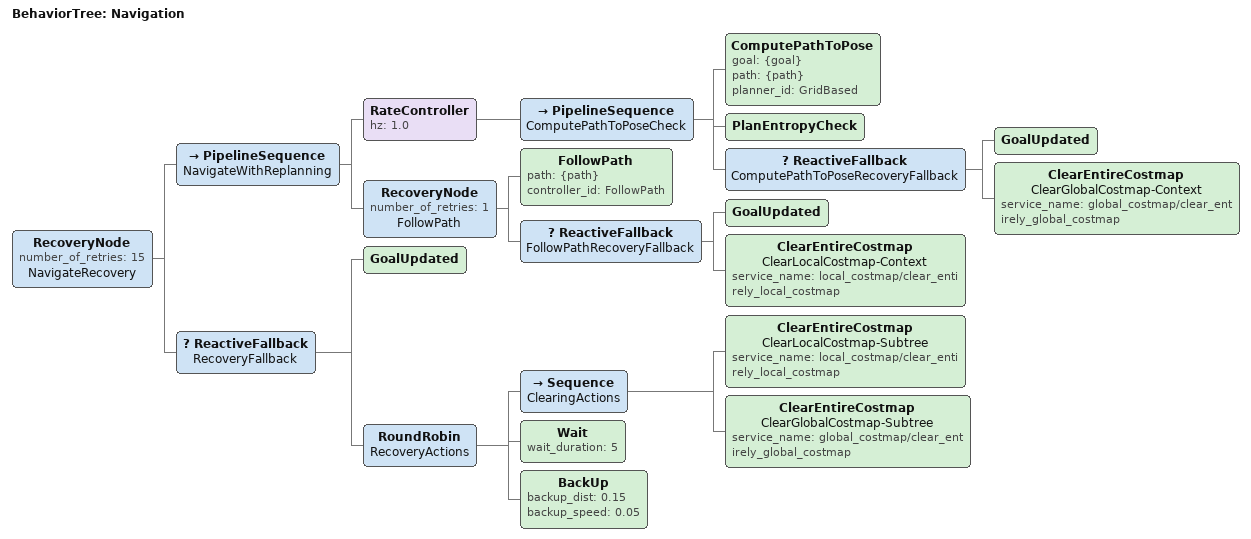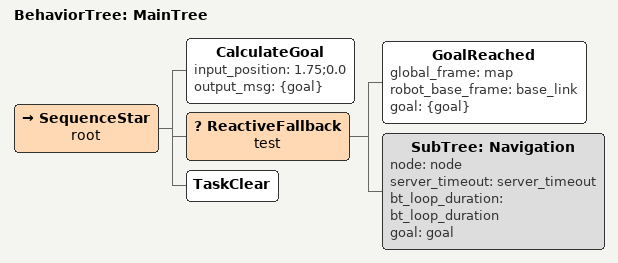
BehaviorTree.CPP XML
<root main_tree_to_execute="MainTree">

  <BehaviorTree ID="Navigation">
      <RecoveryNode number_of_retries="15" name="NavigateRecovery">
      <PipelineSequence name="NavigateWithReplanning">
        <RateController hz="1.0">
          <PipelineSequence name="ComputePathToPoseCheck">
            <ComputePathToPose goal="{goal}" path="{path}" planner_id="GridBased"/>
            <PlanEntropyCheck/>
            <ReactiveFallback name="ComputePathToPoseRecoveryFallback">
              <GoalUpdated/>
              <ClearEntireCostmap name="ClearGlobalCostmap-Context" service_name="global_costmap/clear_entirely_global_costmap"/>
            </ReactiveFallback>
          </PipelineSequence>
        </RateController>
        <RecoveryNode number_of_retries="1" name="FollowPath">
          <FollowPath path="{path}" controller_id="FollowPath"/>
          <ReactiveFallback name="FollowPathRecoveryFallback">
            <GoalUpdated/>
            <ClearEntireCostmap name="ClearLocalCostmap-Context" service_name="local_costmap/clear_entirely_local_costmap"/>
          </ReactiveFallback>
        </RecoveryNode>
      </PipelineSequence>
      <ReactiveFallback name="RecoveryFallback">
        <GoalUpdated/>
        <RoundRobin name="RecoveryActions">
          <Sequence name="ClearingActions">
            <ClearEntireCostmap name="ClearLocalCostmap-Subtree" service_name="local_costmap/clear_entirely_local_costmap"/>
            <ClearEntireCostmap name="ClearGlobalCostmap-Subtree" service_name="global_costmap/clear_entirely_global_costmap"/>
          </Sequence>
          <Wait wait_duration="5"/>
          <BackUp backup_dist="0.15" backup_speed="0.05"/>
        </RoundRobin>
      </ReactiveFallback>
    </RecoveryNode>
  </BehaviorTree>

  <BehaviorTree ID="MainTree">
    <SequenceStar name="root">
      <CalculateGoal input_position="1.75;0.0" output_msg="{goal}"/>
      <ReactiveFallback name="test">
        <GoalReached global_frame="map" robot_base_frame="base_link" goal= "{goal}"/>
        <SubTree ID="Navigation" node="node" server_timeout="server_timeout" bt_loop_duration="bt_loop_duration" goal="goal"/>
      </ReactiveFallback>
      <TaskClear/>

    </SequenceStar>
  </BehaviorTree>
</root>
